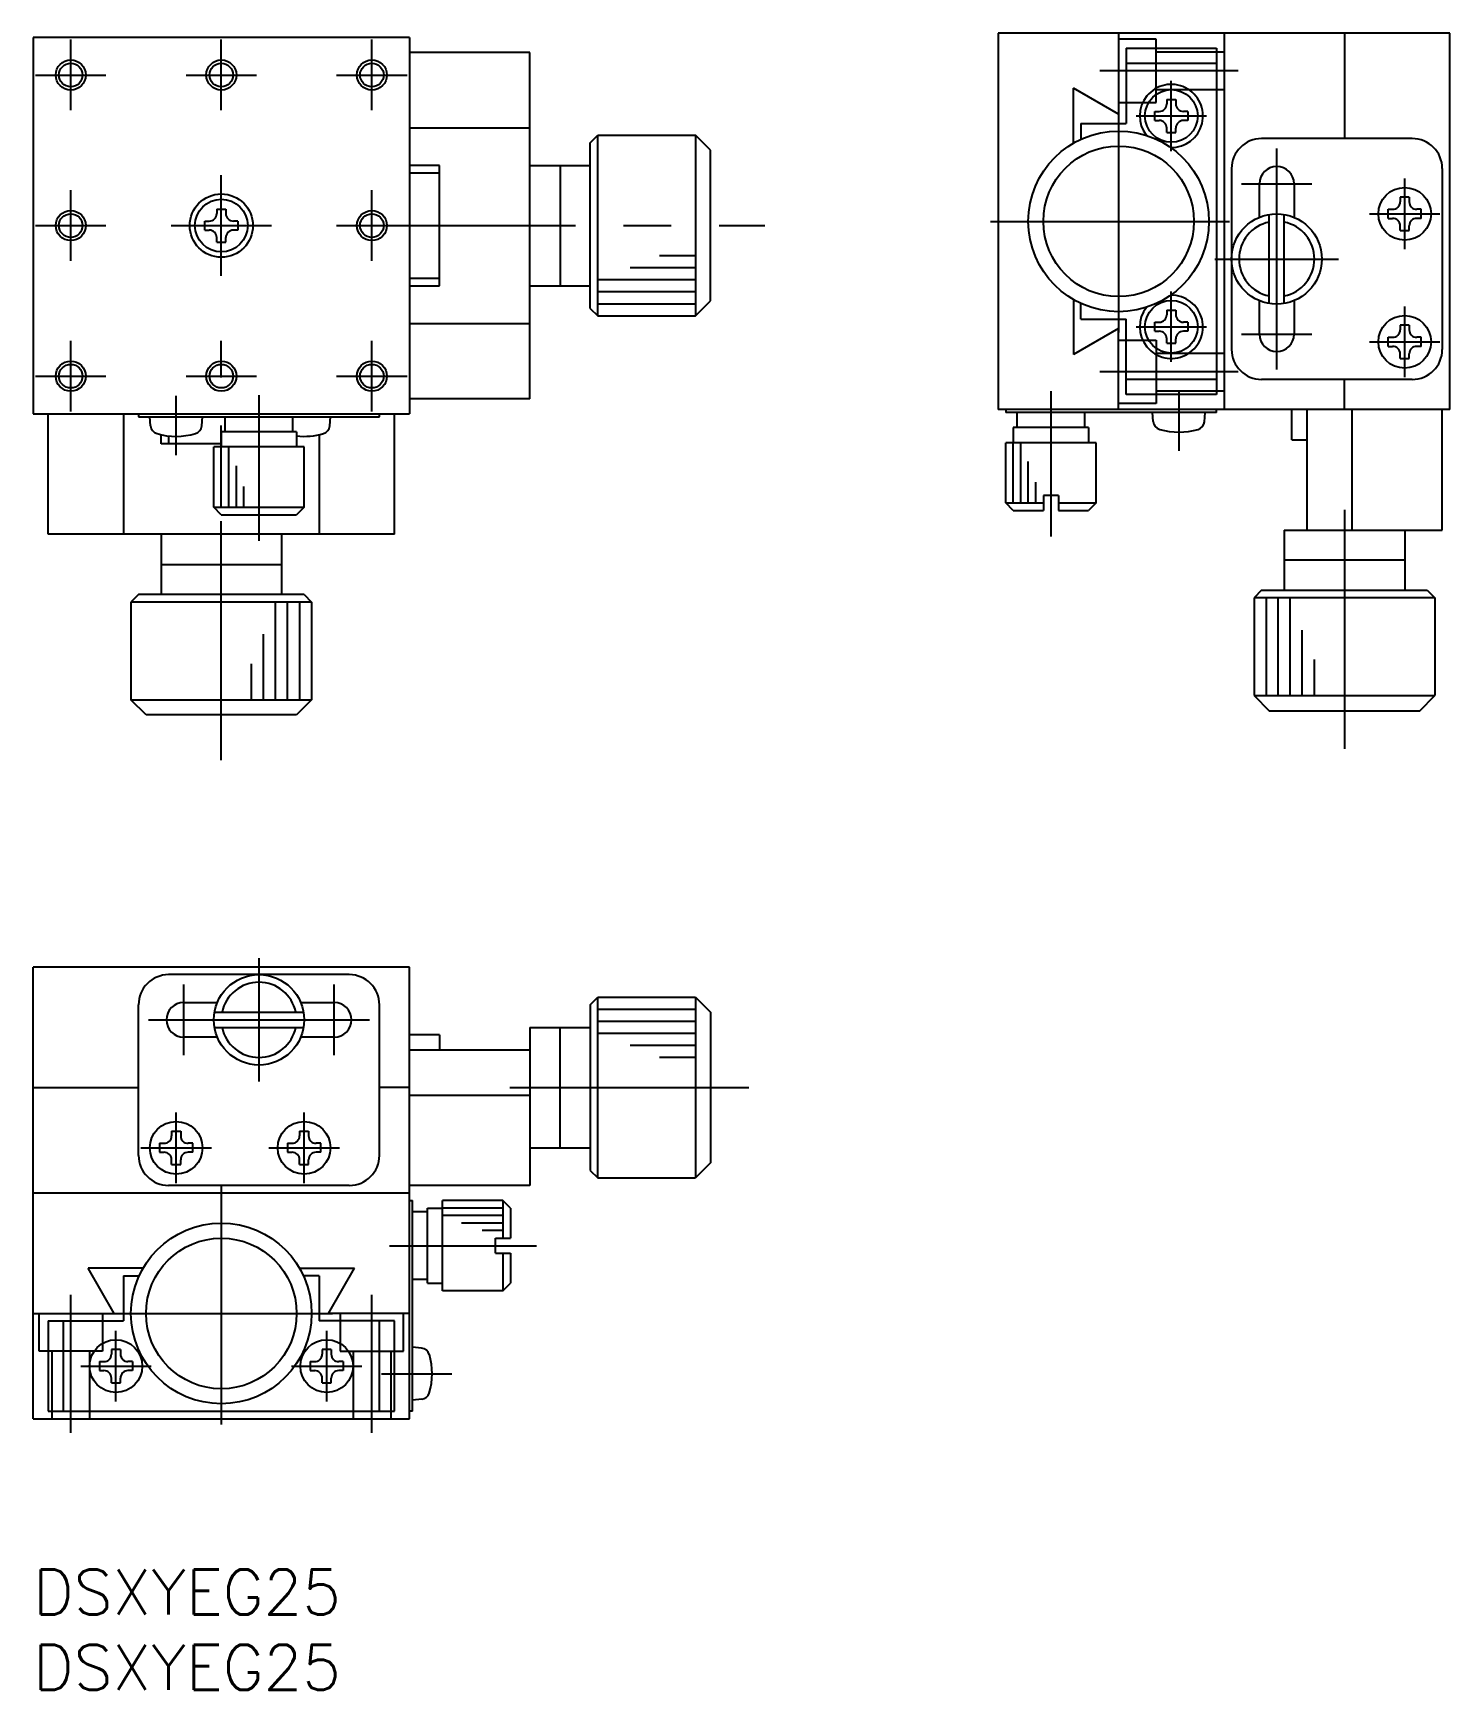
# Model space of a CAD drawing. Extents: x 0 to 94, y -8 to 102.
import ezdxf

# ---------------------------------------------------------------- set-up
doc = ezdxf.new("R2010")
doc.units = 0
doc.header["$LTSCALE"] = 0.5
doc.linetypes.add('CENTER', pattern=[50.8, 31.75, -6.35, 6.35, -6.35])
doc.linetypes.add('DASHED', pattern=[19.05, 12.7, -6.35])
for name, color, linetype in [('MSM_CENTER', 1, 'CENTER'), ('MSM_CONTINUOUS', 7, 'CONTINUOUS'), ('MSM_DASHED', 4, 'DASHED'), ('MSM_NARROW', 5, 'CONTINUOUS'), ('MSM_PART_NUMBER', 7, 'CONTINUOUS')]:
    doc.layers.add(name, color=color, linetype=linetype)
doc.styles.get("Standard").update_dxf_attribs({"font": 'txt.shx', "height": 3, "bigfont": 'bigfont.shx'})

# ---------------------------------------------------------------- blocks, each defined once
blk = doc.blocks.new('*U2')
at = {"layer": 'MSM_PART_NUMBER'}
blk.add_text('DSXYEG25', height=3, dxfattribs=at).set_placement((0, -3))
blk = doc.blocks.new('*U3')
at = {"layer": 'MSM_PART_NUMBER'}
blk.add_text('DSXYEG25', height=3, dxfattribs=at).set_placement((0, -8))

msp = doc.modelspace()

# ---------------------------------------------------------------- linework, layer by layer
at = {"layer": 'MSM_CENTER'}
for p, q in [((2.5, 96.91), (2.5, 101.6)), ((12.5, 96.91), (12.5, 101.6)), ((22.5, 96.91), (22.5, 101.6)), ((0.16, 99.25), (4.84, 99.25)), ((10.16, 99.25), (14.84, 99.25)), ((20.16, 99.25), (24.84, 99.25)), ((80.04, 99.53), (70.86, 99.53)), ((72.1, 98.03), (72.1, 81.03)), ((75.6, 94.19), (75.6, 98.87)), ((73.26, 96.53), (77.94, 96.53)), ((82.6, 89.69), (82.6, 94.37)), ((12.5, 85.91), (12.5, 92.6)), ((2.5, 86.91), (2.5, 91.6)), ((22.5, 86.91), (22.5, 91.6)), ((80.26, 92.03), (84.94, 92.03)), ((91.1, 87.69), (91.1, 92.37)), ((82.6, 82.93), (82.6, 91.13)), ((0.16, 89.25), (4.84, 89.25)), ((9.16, 89.25), (15.84, 89.25)), ((20.16, 89.25), (48.6, 89.25)), ((63.6, 89.53), (80.6, 89.53)), ((88.76, 90.03), (93.44, 90.03)), ((78.5, 87.03), (86.7, 87.03)), ((75.6, 80.19), (75.6, 84.87)), ((82.6, 79.69), (82.6, 84.37)), ((91.1, 79.19), (91.1, 83.87)), ((73.26, 82.53), (77.94, 82.53)), ((2.5, 76.91), (2.5, 81.6)), ((12.5, 53.75), (12.5, 81.6)), ((22.5, 76.91), (22.5, 81.6)), ((80.26, 82.03), (84.94, 82.03)), ((88.76, 81.53), (93.44, 81.53)), ((0.16, 79.25), (4.84, 79.25)), ((10.16, 79.25), (14.84, 79.25)), ((20.16, 79.25), (24.84, 79.25)), ((80.04, 79.53), (70.86, 79.53)), ((67.6, 78.26), (67.6, 68.6)), ((76.11, 74.29), (76.11, 78.22)), ((9.51, 74.01), (9.51, 77.94)), ((15, 77.99), (15, 68.32)), ((87.1, 70.37), (87.1, 54.03)), ((15, 40.6), (15, 32.4)), ((10, 34.16), (10, 38.84)), ((20, 34.16), (20, 38.84)), ((7.66, 36.5), (22.34, 36.5)), ((31.67, 32), (48, 32)), ((9.5, 25.66), (9.5, 30.34)), ((18, 25.66), (18, 30.34)), ((7.16, 28), (11.84, 28)), ((15.66, 28), (20.34, 28)), ((12.5, 25.5), (12.5, 8.5)), ((23.67, 21.5), (33.43, 21.5)), ((2.5, 9.06), (2.5, 18.24)), ((22.5, 9.06), (22.5, 18.24)), ((4, 17), (21, 17)), ((5.5, 11.16), (5.5, 15.84)), ((19.5, 11.16), (19.5, 15.84)), ((3.16, 13.5), (7.84, 13.5)), ((17.16, 13.5), (21.84, 13.5)), ((23.13, 13), (27.81, 13))]:
    msp.add_line(p, q, dxfattribs=at)
at = {"layer": 'MSM_CONTINUOUS'}
for p, q in [((0, 101.75), (0, 76.75)), ((25, 101.75), (0, 101.75)), ((25, 101.75), (25, 76.75)), ((64.1, 102.03), (64.1, 77.03)), ((94.1, 102.03), (64.1, 102.03)), ((72.1, 102.03), (72.1, 96.64)), ((79.1, 102.03), (79.1, 77.03)), ((87.1, 102.03), (87.1, 95.03)), ((94.1, 77.03), (94.1, 102.03)), ((33, 100.75), (25, 100.75)), ((33, 77.75), (33, 100.75)), ((72.6, 101.03), (72.6, 96.03)), ((72.6, 101.03), (78.6, 101.03)), ((78.6, 101.03), (78.6, 78.03)), ((72.6, 100.03), (78.6, 100.03)), ((69.1, 94.73), (69.1, 98.38)), ((72.1, 96.64), (69.1, 98.38)), ((74.5, 96.23), (74.5, 96.83)), ((74.5, 96.83), (74.8, 96.83)), ((75.3, 97.63), (75.9, 97.63)), ((75.3, 97.63), (75.3, 97.33)), ((75.9, 97.63), (75.9, 97.33)), ((76.7, 96.83), (76.4, 96.83)), ((76.7, 96.83), (76.7, 96.23)), ((25, 95.75), (33, 95.75)), ((69.6, 96.03), (72.6, 96.03)), ((69.6, 96.03), (69.6, 94.99)), ((74.5, 96.23), (74.8, 96.23)), ((75.3, 95.43), (75.3, 95.73)), ((75.9, 95.43), (75.9, 95.73)), ((76.7, 96.23), (76.4, 96.23)), ((37, 94.75), (37.5, 95.25)), ((37, 83.75), (37, 94.75)), ((37.5, 95.25), (44, 95.25)), ((37.5, 83.25), (37.5, 95.25)), ((44, 95.25), (44, 83.25)), ((45, 94.25), (44, 95.25)), ((75.3, 95.43), (75.9, 95.43)), ((91.6, 95.03), (81.6, 95.03)), ((45, 84.25), (45, 94.25)), ((27, 93.25), (25, 93.25)), ((25, 92.75), (27, 92.75)), ((27, 85.25), (27, 93.25)), ((33, 93.25), (37, 93.25)), ((35, 93.25), (35, 85.25)), ((79.6, 93.03), (79.6, 81.03)), ((93.6, 93.03), (93.6, 81.03)), ((81.45, 89.8), (81.45, 92.03)), ((83.75, 92.03), (83.75, 89.8)), ((12.2, 90.35), (12.8, 90.35)), ((12.2, 90.35), (12.2, 90.05)), ((12.8, 90.35), (12.8, 90.05)), ((90, 89.73), (90, 90.33)), ((90, 90.33), (90.3, 90.33)), ((91.4, 91.13), (90.8, 91.13)), ((90.8, 91.13), (90.8, 90.83)), ((91.4, 91.13), (91.4, 90.83)), ((92.2, 90.33), (91.9, 90.33)), ((92.2, 89.73), (92.2, 90.33)), ((11.4, 88.95), (11.4, 89.55)), ((11.4, 89.55), (11.7, 89.55)), ((13.6, 89.55), (13.3, 89.55)), ((13.6, 89.55), (13.6, 88.95)), ((82.1, 84.07), (82.1, 89.99)), ((83.1, 84.07), (83.1, 89.99)), ((90, 89.73), (90.3, 89.73)), ((90.8, 88.93), (90.8, 89.23)), ((91.4, 88.93), (91.4, 89.23)), ((92.2, 89.73), (91.9, 89.73)), ((11.4, 88.95), (11.7, 88.95)), ((12.2, 88.15), (12.2, 88.45)), ((12.2, 88.15), (12.8, 88.15)), ((12.8, 88.15), (12.8, 88.45)), ((13.6, 88.95), (13.3, 88.95)), ((90.8, 88.93), (91.4, 88.93)), ((25, 85.75), (27, 85.75)), ((25, 85.25), (27, 85.25)), ((33, 85.25), (37, 85.25)), ((37, 83.75), (37.5, 83.25)), ((44, 83.25), (45, 84.25)), ((69.1, 84.33), (69.1, 80.69)), ((69.6, 83.03), (69.6, 84.08)), ((75.3, 83.63), (75.9, 83.63)), ((75.3, 83.63), (75.3, 83.33)), ((75.9, 83.63), (75.9, 83.33)), ((81.45, 82.03), (81.45, 84.26)), ((83.75, 84.26), (83.75, 82.03)), ((25, 82.75), (33, 82.75)), ((37.5, 83.25), (44, 83.25)), ((69.6, 83.03), (72.6, 83.03)), ((72.6, 78.03), (72.6, 83.03)), ((74.5, 82.83), (74.8, 82.83)), ((74.5, 82.23), (74.5, 82.83)), ((76.7, 82.83), (76.4, 82.83)), ((76.7, 82.83), (76.7, 82.23)), ((91.4, 82.63), (90.8, 82.63)), ((90.8, 82.63), (90.8, 82.33)), ((91.4, 82.63), (91.4, 82.33)), ((72.1, 82.42), (69.1, 80.69)), ((72.1, 77.03), (72.1, 82.42)), ((74.5, 82.23), (74.8, 82.23)), ((75.3, 81.43), (75.3, 81.73)), ((75.3, 81.43), (75.9, 81.43)), ((75.9, 81.43), (75.9, 81.73)), ((76.7, 82.23), (76.4, 82.23)), ((90, 81.23), (90, 81.83)), ((90, 81.83), (90.3, 81.83)), ((92.2, 81.83), (91.9, 81.83)), ((92.2, 81.23), (92.2, 81.83)), ((90, 81.23), (90.3, 81.23)), ((90.8, 80.43), (90.8, 80.73)), ((90.8, 80.43), (91.4, 80.43)), ((91.4, 80.43), (91.4, 80.73)), ((92.2, 81.23), (91.9, 81.23)), ((78.6, 79.03), (72.6, 79.03)), ((91.6, 79.03), (81.6, 79.03)), ((87.1, 77.03), (87.1, 79.03)), ((33, 77.75), (25, 77.75)), ((94.1, 77.03), (64.1, 77.03)), ((64.6, 77.03), (64.6, 76.83)), ((78.6, 78.03), (72.6, 78.03)), ((78.6, 76.83), (78.6, 77.03)), ((83.6, 75.03), (83.6, 77.03)), ((84.6, 77.03), (84.6, 69.03)), ((87.6, 77.03), (87.6, 69.03)), ((93.6, 69.03), (93.6, 77.03)), ((0, 76.75), (25, 76.75)), ((1, 68.75), (1, 76.75)), ((6, 76.75), (6, 68.75)), ((7, 76.75), (7, 76.55)), ((7, 76.55), (23, 76.55)), ((7.8, 75.96), (7.75, 76.55)), ((11.2, 75.95), (11.25, 76.55)), ((12.75, 75.55), (12.75, 76.55)), ((17.25, 75.55), (17.25, 76.55)), ((19.7, 75.95), (19.75, 76.55)), ((23, 76.55), (23, 76.75)), ((24, 68.75), (24, 76.75)), ((78.6, 76.83), (64.6, 76.83)), ((65.35, 75.83), (65.35, 76.83)), ((69.85, 75.83), (69.85, 76.83)), ((74.4, 76.24), (74.35, 76.83)), ((77.8, 76.22), (77.85, 76.83)), ((8.5, 74.75), (8.5, 75.37)), ((9, 75.28), (9, 74.75)), ((17.5, 75.55), (12.5, 75.55)), ((12.5, 75.55), (12.5, 74.55)), ((17.5, 75.55), (17.5, 74.55)), ((19, 75.37), (19, 68.75)), ((70.6, 74.83), (64.6, 74.83)), ((64.6, 70.83), (64.6, 74.83)), ((70.1, 75.83), (65.1, 75.83)), ((65.1, 75.83), (65.1, 74.83)), ((70.1, 75.83), (70.1, 74.83)), ((70.6, 70.83), (70.6, 74.83)), ((83.6, 75.03), (84.6, 75.03)), ((12.5, 74.75), (8.5, 74.75)), ((18, 74.55), (12, 74.55)), ((12, 70.55), (12, 74.55)), ((18, 70.55), (18, 74.55)), ((12, 70.55), (18, 70.55)), ((12.5, 70.05), (12, 70.55)), ((18, 70.55), (17.5, 70.05)), ((64.6, 70.83), (67.1, 70.83)), ((65.1, 70.33), (64.6, 70.83)), ((68.1, 71.33), (67.1, 71.33)), ((67.1, 71.33), (67.1, 70.33)), ((68.1, 71.33), (68.1, 70.33)), ((68.1, 70.83), (70.6, 70.83)), ((70.6, 70.83), (70.1, 70.33)), ((12.5, 70.05), (17.5, 70.05)), ((65.1, 70.33), (67.1, 70.33)), ((68.1, 70.33), (70.1, 70.33)), ((24, 68.75), (1, 68.75)), ((8.5, 68.75), (8.5, 64.75)), ((16.5, 68.75), (16.5, 64.75)), ((83.1, 69.03), (93.6, 69.03)), ((83.1, 69.03), (83.1, 65.03)), ((91.1, 69.03), (91.1, 65.03)), ((8.5, 66.75), (16.5, 66.75)), ((91.1, 67.03), (83.1, 67.03)), ((81.6, 65.03), (81.1, 64.53)), ((81.6, 65.03), (92.6, 65.03)), ((92.6, 65.03), (93.1, 64.53)), ((7, 64.75), (6.5, 64.25)), ((18.5, 64.25), (6.5, 64.25)), ((6.5, 64.25), (6.5, 57.75)), ((18, 64.75), (7, 64.75)), ((18, 64.75), (18.5, 64.25)), ((18.5, 64.25), (18.5, 57.75)), ((81.1, 64.53), (81.1, 58.03)), ((93.1, 64.53), (81.1, 64.53)), ((93.1, 64.53), (93.1, 58.03)), ((6.5, 57.75), (18.5, 57.75)), ((7.5, 56.75), (6.5, 57.75)), ((18.5, 57.75), (17.5, 56.75)), ((81.1, 58.03), (93.1, 58.03)), ((81.1, 58.03), (82.1, 57.03)), ((92.1, 57.03), (93.1, 58.03)), ((17.5, 56.75), (7.5, 56.75)), ((82.1, 57.03), (92.1, 57.03)), ((25, 40), (0, 40)), ((0, 10), (0, 40)), ((25, 10), (25, 40)), ((21, 39.5), (9, 39.5)), ((7, 27.5), (7, 37.5)), ((10, 37.65), (12.23, 37.65)), ((17.77, 37.65), (20, 37.65)), ((23, 27.5), (23, 37.5)), ((37, 37.5), (37.5, 38)), ((37, 37.5), (37, 26.5)), ((37.5, 38), (44, 38)), ((37.5, 26), (37.5, 38)), ((44, 38), (44, 26)), ((44, 38), (45, 37)), ((12.04, 37), (17.96, 37)), ((45, 37), (45, 27)), ((12.23, 35.35), (10, 35.35)), ((12.04, 36), (17.96, 36)), ((20, 35.35), (17.77, 35.35)), ((27, 35.5), (25, 35.5)), ((27, 35.5), (27, 34.5)), ((33, 36), (33, 25.5)), ((33, 36), (37, 36)), ((35, 28), (35, 36)), ((25, 34.5), (33, 34.5)), ((0, 32), (7, 32)), ((25, 32), (23, 32)), ((25, 31.5), (33, 31.5)), ((9.2, 29.1), (9.8, 29.1)), ((9.2, 29.1), (9.2, 28.8)), ((9.8, 29.1), (9.8, 28.8)), ((17.7, 29.1), (18.3, 29.1)), ((17.7, 29.1), (17.7, 28.8)), ((18.3, 29.1), (18.3, 28.8)), ((8.4, 28.3), (8.4, 27.7)), ((8.4, 28.3), (8.7, 28.3)), ((8.4, 27.7), (8.7, 27.7)), ((10.6, 28.3), (10.3, 28.3)), ((10.6, 27.7), (10.3, 27.7)), ((10.6, 27.7), (10.6, 28.3)), ((16.9, 28.3), (16.9, 27.7)), ((16.9, 28.3), (17.2, 28.3)), ((16.9, 27.7), (17.2, 27.7)), ((19.1, 28.3), (18.8, 28.3)), ((19.1, 27.7), (18.8, 27.7)), ((19.1, 27.7), (19.1, 28.3)), ((33, 28), (37, 28)), ((9.2, 26.9), (9.2, 27.2)), ((9.2, 26.9), (9.8, 26.9)), ((9.8, 26.9), (9.8, 27.2)), ((17.7, 26.9), (17.7, 27.2)), ((17.7, 26.9), (18.3, 26.9)), ((18.3, 26.9), (18.3, 27.2)), ((37, 26.5), (37.5, 26)), ((45, 27), (44, 26)), ((21, 25.5), (9, 25.5)), ((33, 25.5), (25, 25.5)), ((37.5, 26), (44, 26)), ((0, 25), (25, 25)), ((25, 24.5), (25.2, 24.5)), ((25.2, 10.5), (25.2, 24.5)), ((27.2, 18.5), (27.2, 24.5)), ((31.2, 24.5), (27.2, 24.5)), ((31.7, 24), (31.2, 24.5)), ((31.2, 24.5), (31.2, 22)), ((26.2, 23.75), (25.2, 23.75)), ((26.2, 24), (27.2, 24)), ((26.2, 19), (26.2, 24)), ((31.7, 24), (31.7, 22)), ((30.7, 21), (30.7, 22)), ((30.7, 22), (31.7, 22)), ((30.7, 21), (31.7, 21)), ((31.2, 21), (31.2, 18.5)), ((31.7, 21), (31.7, 19)), ((5.39, 17), (3.65, 20)), ((7.3, 20), (3.65, 20)), ((17.7, 20), (21.35, 20)), ((19.61, 17), (21.35, 20)), ((6, 19.5), (6, 16.5)), ((6, 19.5), (7.05, 19.5)), ((19, 19.5), (17.95, 19.5)), ((19, 19.5), (19, 16.5)), ((26.2, 19.25), (25.2, 19.25)), ((26.2, 19), (27.2, 19)), ((31.2, 18.5), (31.7, 19)), ((31.2, 18.5), (27.2, 18.5)), ((0, 17), (5.39, 17)), ((25, 17), (19.61, 17)), ((1, 16.5), (1, 10.5)), ((1, 16.5), (6, 16.5)), ((2, 16.5), (2, 10.5)), ((24, 16.5), (19, 16.5)), ((23, 10.5), (23, 16.5)), ((24, 10.5), (24, 16.5)), ((5.2, 14.6), (5.2, 14.3)), ((5.8, 14.6), (5.2, 14.6)), ((5.8, 14.6), (5.8, 14.3)), ((19.2, 14.6), (19.2, 14.3)), ((19.8, 14.6), (19.2, 14.6)), ((19.8, 14.6), (19.8, 14.3)), ((25.79, 14.7), (25.2, 14.75)), ((4.4, 13.8), (4.7, 13.8)), ((4.4, 13.8), (4.4, 13.2)), ((6.6, 13.8), (6.3, 13.8)), ((6.6, 13.8), (6.6, 13.2)), ((18.4, 13.8), (18.7, 13.8)), ((18.4, 13.8), (18.4, 13.2)), ((20.6, 13.8), (20.3, 13.8)), ((20.6, 13.8), (20.6, 13.2)), ((4.4, 13.2), (4.7, 13.2)), ((5.2, 12.4), (5.2, 12.7)), ((5.2, 12.4), (5.8, 12.4)), ((5.8, 12.4), (5.8, 12.7)), ((6.6, 13.2), (6.3, 13.2)), ((18.4, 13.2), (18.7, 13.2)), ((19.2, 12.4), (19.2, 12.7)), ((19.2, 12.4), (19.8, 12.4)), ((19.8, 12.4), (19.8, 12.7)), ((20.6, 13.2), (20.3, 13.2)), ((25.81, 11.3), (25.2, 11.25)), ((0, 10), (25, 10)), ((1, 10.5), (24, 10.5)), ((25.2, 10.5), (25, 10.5))]:
    msp.add_line(p, q, dxfattribs=at)
for centre, radius in [((2.5, 99.25), 0.783), ((12.5, 99.25), 0.783), ((22.5, 99.25), 0.783), ((75.6, 96.53), 1.75), ((72.1, 89.53), 6), ((72.1, 89.53), 5), ((12.5, 89.25), 2.1), ((91.1, 90.03), 1.75), ((12.5, 89.25), 1.75), ((2.5, 89.25), 0.783), ((22.5, 89.25), 0.783), ((82.6, 87.03), 3), ((75.6, 82.53), 1.75), ((91.1, 81.53), 1.75), ((2.5, 79.25), 0.783), ((12.5, 79.25), 0.783), ((22.5, 79.25), 0.783), ((15, 36.5), 3), ((9.5, 28), 1.75), ((18, 28), 1.75), ((12.5, 17), 6), ((12.5, 17), 5), ((5.5, 13.5), 1.75), ((19.5, 13.5), 1.75)]:
    msp.add_circle(centre, radius, dxfattribs=at)
for centre, radius, start, end in [((75.6, 96.53), 2.1, 268.9678, 217.902), ((74.8, 97.33), 0.5, 270, 0), ((76.4, 97.33), 0.5, 180, 270), ((74.8, 95.73), 0.5, 0, 90), ((76.4, 95.73), 0.5, 90, 180), ((81.6, 93.03), 2, 90, 180), ((91.6, 93.03), 2, 0, 90), ((82.6, 92.03), 1.15, 0, 180), ((90.3, 90.83), 0.5, 270, 0), ((91.9, 90.83), 0.5, 180, 270), ((11.7, 90.05), 0.5, 270, 0), ((13.3, 90.05), 0.5, 180, 270), ((82.6, 87.03), 2.5, 101.537, 258.463), ((82.6, 87.03), 2.5, 281.537, 78.463), ((90.3, 89.23), 0.5, 0, 90), ((91.9, 89.23), 0.5, 90, 180), ((11.7, 88.45), 0.5, 0, 90), ((13.3, 88.45), 0.5, 90, 180), ((75.6, 82.53), 2.1, 142.098, 91.0321), ((74.8, 83.33), 0.5, 270, 0), ((76.4, 83.33), 0.5, 180, 270), ((74.8, 81.73), 0.5, 0, 90), ((76.4, 81.73), 0.5, 90, 180), ((82.6, 82.03), 1.15, 180, 0), ((90.3, 82.33), 0.5, 270, 0), ((91.9, 82.33), 0.5, 180, 270), ((81.6, 81.03), 2, 180, 270), ((90.3, 80.73), 0.5, 0, 90), ((91.9, 80.73), 0.5, 90, 180), ((91.6, 81.03), 2, 270, 0), ((8.4, 76.01), 0.6, 185, 253.6123), ((10.62, 76), 0.58, 286.5873, 355), ((19.12, 76), 0.58, 286.5873, 355), ((75, 76.29), 0.6, 185, 253.6123), ((77.22, 76.27), 0.58, 286.5873, 355), ((9.5, 79.75), 4.5, 253.6123, 286.5873), ((18, 79.75), 4.5, 263.6206, 286.5873), ((76.1, 80.03), 4.5, 253.6123, 286.5873), ((9, 37.5), 2, 90, 180), ((15, 36.5), 2.5, 11.537, 168.463), ((21, 37.5), 2, 0, 90), ((10, 36.5), 1.15, 90, 270), ((20, 36.5), 1.15, 270, 90), ((15, 36.5), 2.5, 191.537, 348.463), ((8.7, 28.8), 0.5, 270, 0), ((10.3, 28.8), 0.5, 180, 270), ((17.2, 28.8), 0.5, 270, 0), ((18.8, 28.8), 0.5, 180, 270), ((8.7, 27.2), 0.5, 0, 90), ((10.3, 27.2), 0.5, 90, 180), ((17.2, 27.2), 0.5, 0, 90), ((18.8, 27.2), 0.5, 90, 180), ((9, 27.5), 2, 180, 270), ((21, 27.5), 2, 270, 0), ((25.74, 14.1), 0.6, 16.3877, 85), ((4.7, 14.3), 0.5, 270, 0), ((6.3, 14.3), 0.5, 180, 270), ((18.7, 14.3), 0.5, 270, 0), ((20.3, 14.3), 0.5, 180, 270), ((22, 13), 4.5, 343.4127, 16.3877), ((4.7, 12.7), 0.5, 0, 90), ((6.3, 12.7), 0.5, 90, 180), ((18.7, 12.7), 0.5, 0, 90), ((20.3, 12.7), 0.5, 90, 180), ((25.76, 11.88), 0.58, 275, 343.4127)]:
    msp.add_arc(centre, radius, start, end, dxfattribs=at)
at = {"layer": 'MSM_DASHED'}
for p, q in [((74.6, 101.63), (72.1, 101.63)), ((74.6, 97.43), (74.6, 101.63)), ((74.6, 100.78), (79.1, 100.78)), ((74.6, 98.28), (79.1, 98.28)), ((72.1, 97.43), (74.6, 97.43)), ((72.1, 81.63), (74.6, 81.63)), ((74.6, 81.63), (74.6, 77.43)), ((74.6, 80.78), (79.1, 80.78)), ((74.6, 78.28), (79.1, 78.28)), ((74.6, 77.43), (72.1, 77.43)), ((0.4, 14.5), (0.4, 17)), ((4.6, 17), (4.6, 14.5)), ((20.4, 17), (20.4, 14.5)), ((24.6, 14.5), (24.6, 17)), ((4.6, 14.5), (0.4, 14.5)), ((1.25, 14.5), (1.25, 10)), ((3.75, 14.5), (3.75, 10)), ((20.4, 14.5), (24.6, 14.5)), ((21.25, 14.5), (21.25, 10)), ((23.75, 14.5), (23.75, 10))]:
    msp.add_line(p, q, dxfattribs=at)
at = {"layer": 'MSM_NARROW'}
for p, q in [((44, 87.25), (41.6, 87.25)), ((44, 86.45), (39.65, 86.45)), ((44, 85.65), (37.5, 85.65)), ((44, 84.85), (37.5, 84.85)), ((37.5, 84.05), (44, 84.05)), ((65.1, 70.83), (65.1, 74.83)), ((65.6, 70.83), (65.6, 74.83)), ((12.5, 70.55), (12.5, 74.55)), ((13, 70.55), (13, 74.55)), ((13.5, 70.55), (13.5, 73.3)), ((66.1, 70.83), (66.1, 73.58)), ((14, 70.55), (14, 71.93)), ((66.6, 70.83), (66.6, 72.21)), ((16.1, 57.75), (16.1, 64.25)), ((16.9, 57.75), (16.9, 64.25)), ((17.7, 64.25), (17.7, 57.75)), ((81.9, 64.53), (81.9, 58.03)), ((82.7, 58.03), (82.7, 64.53)), ((83.5, 58.03), (83.5, 64.53)), ((15.3, 57.75), (15.3, 62.11)), ((84.3, 58.03), (84.3, 62.38)), ((14.5, 57.75), (14.5, 60.15)), ((85.1, 58.03), (85.1, 60.43)), ((37.5, 37.2), (44, 37.2)), ((44, 36.4), (37.5, 36.4)), ((44, 35.6), (37.5, 35.6)), ((44, 34.8), (39.65, 34.8)), ((44, 34), (41.6, 34)), ((31.2, 24), (27.2, 24)), ((31.2, 23.5), (27.2, 23.5)), ((31.2, 23), (28.45, 23)), ((31.2, 22.5), (29.83, 22.5))]:
    msp.add_line(p, q, dxfattribs=at)
for centre in [(2.5, 99.25), (12.5, 99.25), (22.5, 99.25), (2.5, 89.25), (22.5, 89.25), (2.5, 79.25), (12.5, 79.25), (22.5, 79.25)]:
    msp.add_circle(centre, 1, dxfattribs=at)

# ---------------------------------------------------------------- block references
at = {"layer": 'MSM_CONTINUOUS'}
for name in ['*U2', '*U3']:
    msp.add_blockref(name, (0, 0), dxfattribs=at)

doc.saveas('drawing.dxf')
